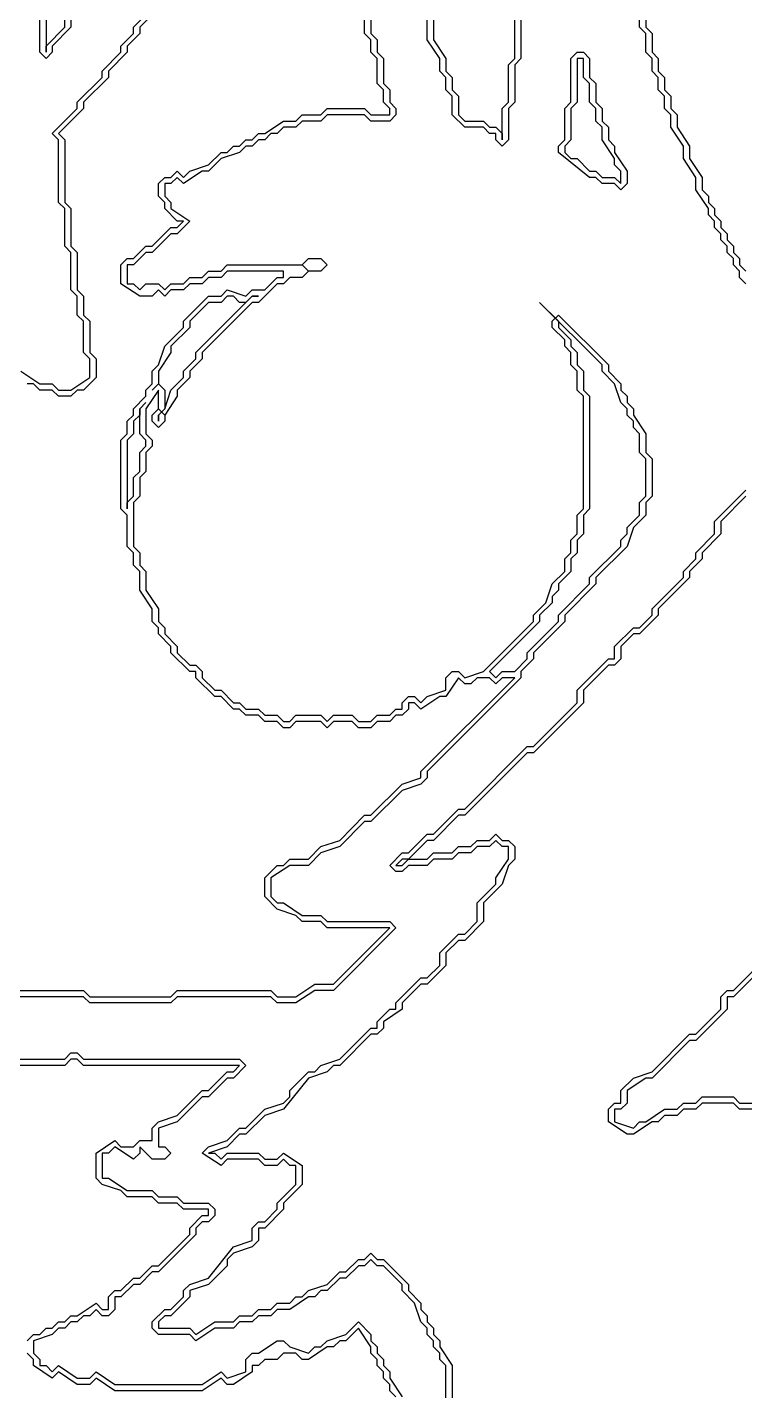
# Model space of a CAD drawing. Header units: millimetres. Extents: x 2 to 58.7, y 4.1 to 84.
# Drawn here: x 32.78 to 39.74, y 43.21 to 56.42 of the extents above; entities that cross this region are included whole.
import ezdxf

# ---------------------------------------------------------------- set-up
doc = ezdxf.new("R2010")
doc.units = ezdxf.units.MM
for name, color, linetype, true_color in [('FILL_BLUE', 6, 'Continuous', 0x196fc6), ('FILL_HAIR', 5, 'Continuous', 0x905530), ('FILL_SKIN', 3, 'Continuous', 0xfad3ab), ('FILL_WHITE', 4, 'Continuous', 0xf5f3f0), ('RAISED_METAL', 2, 'Continuous', 0xa7a7a7)]:
    doc.layers.add(name, color=color, linetype=linetype, true_color=true_color)

msp = doc.modelspace()

# ---------------------------------------------------------------- linework, layer by layer
at = {"layer": 'FILL_BLUE'}
for points in [[(32.784, 43.697), (32.845, 43.758), (32.905, 43.758), (32.966, 43.818), (33.026, 43.818), (33.087, 43.879), (33.148, 43.879), (33.208, 43.939), (33.269, 43.939), (33.451, 44.061), (33.511, 44), (33.572, 44), (33.572, 44.121), (33.632, 44.182), (33.693, 44.182), (33.814, 44.303), (33.875, 44.303), (33.996, 44.424), (34.057, 44.424), (34.36, 44.727), (34.36, 44.788), (34.481, 44.909), (34.541, 44.909), (34.541, 44.97), (34.299, 44.97), (34.238, 45.03), (34.057, 45.03), (33.996, 45.091), (33.754, 45.091), (33.693, 45.152), (33.511, 45.212), (33.451, 45.273), (33.451, 45.515), (33.632, 45.636), (33.693, 45.576), (33.814, 45.576), (33.875, 45.636), (33.996, 45.636), (33.996, 45.758), (34.057, 45.818), (34.238, 45.879), (34.481, 46.121), (34.541, 46.121), (34.723, 46.303), (34.784, 46.303), (34.844, 46.364), (33.329, 46.364), (33.269, 46.424), (33.208, 46.424), (33.148, 46.364), (32.117, 46.364)], [(36.359, 43.152), (36.299, 43.212), (36.299, 43.273), (36.238, 43.333), (36.238, 43.394), (36.178, 43.455), (36.178, 43.515), (36.117, 43.576), (36.117, 43.636), (35.996, 43.818), (35.875, 43.697), (35.814, 43.697), (35.753, 43.636), (35.693, 43.636), (35.511, 43.515), (35.45, 43.515), (35.39, 43.576), (35.269, 43.576), (35.208, 43.515), (35.087, 43.515), (35.026, 43.455), (34.966, 43.455), (34.966, 43.394), (34.784, 43.273), (34.723, 43.273), (34.663, 43.333), (34.481, 43.212), (33.632, 43.212), (33.451, 43.333), (33.39, 43.273), (33.269, 43.273), (33.087, 43.394), (33.026, 43.333), (32.845, 43.455), (32.845, 43.515), (32.784, 43.576)]]:
    msp.add_lwpolyline(points, dxfattribs=at)
at = {"layer": 'FILL_HAIR'}
for points in [[(32.966, 57.879), (32.966, 56.182), (32.966, 56.242), (33.148, 56.424), (33.148, 56.606)], [(36.723, 56.545), (36.723, 56.303), (36.844, 56.121), (36.844, 56), (36.905, 55.939), (36.905, 55.818), (36.965, 55.758), (36.965, 55.576), (37.026, 55.515), (37.208, 55.515), (37.268, 55.455), (37.329, 55.455), (37.39, 55.394), (37.39, 55.333), (37.39, 55.636), (37.45, 55.697), (37.45, 56.061), (37.511, 56.121), (37.511, 56.606)], [(38.783, 56.667), (38.783, 56.424), (38.844, 56.364), (38.844, 56.182), (38.904, 56.121), (38.904, 56), (38.965, 55.939), (38.965, 55.818), (39.026, 55.758), (39.026, 55.636), (39.086, 55.576), (39.086, 55.455), (39.207, 55.273), (39.207, 55.152), (39.329, 54.97), (39.329, 54.848), (39.389, 54.788), (39.389, 54.727), (39.45, 54.667), (39.45, 54.606), (39.51, 54.545), (39.51, 54.485), (39.571, 54.424), (39.571, 54.364), (39.632, 54.303), (39.632, 54.242), (39.692, 54.182), (39.692, 54.121), (39.753, 54.061)], [(39.753, 51.879), (39.51, 51.636), (39.51, 51.515), (39.329, 51.333), (39.329, 51.273), (39.207, 51.152), (39.207, 51.091), (38.904, 50.788), (38.904, 50.727), (38.723, 50.545), (38.662, 50.545), (38.541, 50.424), (38.541, 50.303), (38.48, 50.242), (38.42, 50.242), (38.177, 50), (38.177, 49.879), (37.693, 49.394), (37.632, 49.394), (37.026, 48.788), (36.965, 48.788), (36.723, 48.545), (36.662, 48.545), (36.481, 48.364), (36.42, 48.364), (36.359, 48.303), (36.42, 48.303), (36.481, 48.364), (36.662, 48.364), (36.723, 48.424), (36.905, 48.424), (36.965, 48.485), (37.087, 48.485), (37.147, 48.545), (37.268, 48.545), (37.329, 48.606), (37.39, 48.545), (37.45, 48.545), (37.511, 48.485), (37.511, 48.364), (37.45, 48.303), (37.39, 48.121), (37.208, 47.939), (37.208, 47.758), (37.026, 47.576), (36.965, 47.576), (36.844, 47.455), (36.844, 47.333), (36.662, 47.152), (36.602, 47.152), (36.42, 46.97), (36.42, 46.909), (36.238, 46.788), (36.238, 46.727), (36.178, 46.667), (36.117, 46.667), (35.814, 46.364), (35.753, 46.364), (35.693, 46.303), (35.511, 46.242), (35.269, 45.939), (35.087, 45.879), (34.905, 45.697), (34.844, 45.697), (34.723, 45.576), (34.541, 45.515), (34.602, 45.515), (34.663, 45.455), (34.723, 45.515), (35.026, 45.515), (35.087, 45.455), (35.208, 45.455), (35.269, 45.515), (35.45, 45.394), (35.45, 45.212), (35.269, 45.03), (35.269, 44.97), (35.087, 44.788), (35.026, 44.788), (35.026, 44.667), (34.966, 44.606), (34.784, 44.545), (34.723, 44.485), (34.723, 44.424), (34.541, 44.242), (34.36, 44.182), (34.36, 44.121), (34.178, 43.939), (34.117, 43.939), (34.057, 43.879), (34.057, 43.818), (34.36, 43.818), (34.42, 43.758), (34.602, 43.879), (34.784, 43.879), (34.844, 43.939), (34.966, 43.939), (35.026, 44), (35.147, 44), (35.208, 44.061), (35.329, 44.061), (35.39, 44.121), (35.45, 44.121), (35.511, 44.182), (35.693, 44.242), (35.814, 44.364), (35.875, 44.364), (35.996, 44.485), (36.056, 44.485), (36.117, 44.545), (36.178, 44.485), (36.238, 44.485), (36.481, 44.242), (36.481, 44.182), (36.602, 44.061), (36.602, 44), (36.662, 43.939), (36.662, 43.879), (36.723, 43.818), (36.723, 43.758), (36.784, 43.697), (36.784, 43.636), (36.905, 43.455), (36.905, 42.909)], [(40.238, 45.939), (39.692, 45.939), (39.632, 46), (39.329, 46), (39.268, 45.939), (39.147, 45.939), (39.086, 45.879), (38.965, 45.879), (38.904, 45.818), (38.844, 45.818), (38.662, 45.697), (38.601, 45.697), (38.42, 45.818), (38.42, 45.939), (38.48, 46), (38.541, 46), (38.541, 46.121), (38.662, 46.242), (38.844, 46.303), (39.207, 46.667), (39.268, 46.667), (39.51, 46.909), (39.51, 47.03), (39.571, 47.091), (39.632, 47.091), (39.995, 47.455)]]:
    msp.add_lwpolyline(points, dxfattribs=at)
at = {"layer": 'FILL_SKIN'}
for points in [[(30.845, 47.091), (33.329, 47.091), (33.39, 47.03), (34.178, 47.03), (34.238, 47.091), (35.147, 47.091), (35.208, 47.03), (35.39, 47.03), (35.572, 47.152), (35.753, 47.152), (36.299, 47.697), (35.693, 47.697), (35.632, 47.758), (35.45, 47.758), (35.39, 47.818), (35.208, 47.879), (35.087, 48), (35.087, 48.182), (35.208, 48.303), (35.269, 48.303), (35.329, 48.364), (35.511, 48.364), (35.632, 48.485), (35.814, 48.545), (36.056, 48.788), (36.117, 48.788), (36.42, 49.091), (36.602, 49.152), (36.602, 49.212), (37.511, 50.121), (37.39, 50.121), (37.329, 50.061), (37.268, 50.121), (37.147, 50.121), (37.087, 50.061), (37.026, 50.061), (36.965, 50.121), (36.844, 49.939), (36.784, 49.939), (36.602, 49.818), (36.541, 49.879), (36.481, 49.879), (36.481, 49.818), (36.42, 49.758), (36.359, 49.758), (36.299, 49.697), (36.178, 49.697), (36.117, 49.636), (35.996, 49.636), (35.935, 49.697), (35.753, 49.697), (35.693, 49.636), (35.632, 49.697), (35.39, 49.697), (35.329, 49.636), (35.269, 49.636), (35.208, 49.697), (35.087, 49.697), (35.026, 49.758), (34.905, 49.758), (34.844, 49.818), (34.784, 49.818), (34.663, 49.939), (34.602, 49.939), (34.42, 50.121), (34.42, 50.182), (34.36, 50.182), (34.178, 50.364), (34.178, 50.424), (34.057, 50.545), (34.057, 50.606), (33.996, 50.667), (33.996, 50.788), (33.875, 50.97), (33.875, 51.152), (33.814, 51.212), (33.814, 51.333), (33.754, 51.394), (33.754, 51.697), (33.693, 51.758), (33.693, 52.424), (33.754, 52.485), (33.754, 52.606), (33.814, 52.667), (33.814, 52.727), (33.935, 52.848), (33.935, 52.909), (33.996, 52.97), (33.996, 53.091), (34.057, 53.152), (34.117, 53.333), (34.299, 53.515), (34.299, 53.576), (34.541, 53.818), (34.663, 53.818), (34.723, 53.879), (34.905, 53.818), (34.966, 53.879), (35.087, 53.879), (35.208, 54), (35.269, 54), (35.269, 54.061), (34.723, 54.061), (34.663, 54), (34.541, 54), (34.481, 53.939), (34.36, 53.939), (34.299, 53.879), (34.178, 53.879), (34.117, 53.818), (34.057, 53.879), (33.996, 53.818), (33.875, 53.818), (33.693, 53.939), (33.693, 54.121), (33.754, 54.182), (33.814, 54.182), (33.935, 54.303), (33.996, 54.303), (34.178, 54.485), (34.238, 54.485), (34.299, 54.545), (34.238, 54.545), (34.117, 54.667), (34.117, 54.727), (34.057, 54.788), (34.057, 54.909), (34.117, 54.97), (34.178, 54.97), (34.238, 55.03), (34.299, 54.97), (34.36, 55.03), (34.541, 55.091), (34.663, 55.212), (34.723, 55.212), (34.784, 55.273), (34.844, 55.273), (34.905, 55.333), (34.966, 55.333), (35.026, 55.394), (35.087, 55.394), (35.269, 55.515), (35.39, 55.515), (35.45, 55.576), (35.632, 55.576), (35.693, 55.636), (36.056, 55.636), (36.117, 55.576), (36.299, 55.576), (36.299, 55.636), (36.238, 55.697), (36.238, 55.818), (36.178, 55.879), (36.178, 56.121), (36.117, 56.182), (36.117, 56.303), (36.056, 56.364), (36.056, 56.545)], [(33.996, 56.545), (33.875, 56.424), (33.875, 56.364), (33.754, 56.242), (33.754, 56.182), (33.572, 56), (33.572, 55.939), (33.329, 55.697), (33.329, 55.636), (33.087, 55.394), (33.148, 55.333), (33.148, 54.727), (33.208, 54.667), (33.208, 54.303), (33.269, 54.242), (33.269, 53.879), (33.329, 53.818), (33.329, 53.636), (33.39, 53.576), (33.39, 53.273), (33.451, 53.212), (33.451, 53.03), (33.329, 52.909), (33.269, 52.909), (33.208, 52.848), (33.087, 52.848), (33.026, 52.909), (32.905, 52.909), (32.845, 52.97), (32.784, 52.97)]]:
    msp.add_lwpolyline(points, dxfattribs=at)
msp.add_lwpolyline([(38.117, 56.121), (38.117, 55.697), (38.056, 55.636), (38.056, 55.333), (37.996, 55.273), (37.996, 55.212), (38.056, 55.152), (38.117, 55.152), (38.238, 55.03), (38.299, 55.03), (38.359, 54.97), (38.48, 54.97), (38.541, 54.909), (38.541, 55.03), (38.48, 55.091), (38.48, 55.152), (38.359, 55.333), (38.359, 55.455), (38.299, 55.515), (38.299, 55.636), (38.238, 55.697), (38.238, 55.879), (38.177, 55.939), (38.177, 56.121)], close=True, dxfattribs=at)
at = {"layer": 'FILL_WHITE'}
for points in [[(35.026, 53.818), (34.966, 53.818), (34.905, 53.758), (34.844, 53.758), (34.784, 53.818), (34.723, 53.818), (34.663, 53.758), (34.541, 53.758), (34.36, 53.576), (34.36, 53.515), (34.178, 53.333), (34.178, 53.273), (34.057, 53.091), (34.057, 52.97), (33.996, 52.909), (34.057, 52.97), (34.117, 52.909), (34.117, 52.727), (34.057, 52.667), (34.057, 52.606), (34.057, 52.667), (34.117, 52.727), (34.178, 52.909), (34.299, 53.03), (34.299, 53.091), (34.42, 53.212), (34.42, 53.273), (34.966, 53.818)], [(37.753, 53.758), (37.935, 53.576), (37.935, 53.515), (38.056, 53.394), (38.056, 53.333), (38.117, 53.273), (38.117, 53.152), (38.177, 53.091), (38.177, 52.909), (38.238, 52.848), (38.238, 51.758), (38.177, 51.697), (38.177, 51.515), (38.117, 51.455), (38.117, 51.333), (38.056, 51.273), (38.056, 51.152), (37.935, 51.03), (37.935, 50.97), (37.874, 50.909), (37.874, 50.848), (37.753, 50.727), (37.753, 50.667), (37.268, 50.182), (37.329, 50.121), (37.39, 50.182), (37.511, 50.182), (37.632, 50.303), (37.632, 50.364), (37.935, 50.667), (37.935, 50.727), (38.238, 51.03), (38.238, 51.091), (38.541, 51.394), (38.541, 51.455), (38.601, 51.515), (38.601, 51.576), (38.723, 51.697), (38.723, 51.818), (38.783, 51.879), (38.783, 52.242), (38.723, 52.303), (38.723, 52.485), (38.662, 52.545), (38.662, 52.606), (38.601, 52.667), (38.601, 52.727), (38.541, 52.788), (38.48, 52.97), (38.359, 53.091), (38.359, 53.152)], [(33.935, 52.788), (33.875, 52.727), (33.875, 52.667), (33.814, 52.606), (33.814, 52.485), (33.754, 52.424), (33.754, 51.758), (33.754, 51.818), (33.814, 51.879), (33.814, 52.061), (33.875, 52.121), (33.875, 52.303), (33.935, 52.364), (33.935, 52.424), (33.875, 52.485), (33.875, 52.727)]]:
    msp.add_lwpolyline(points, close=True, dxfattribs=at)
at = {"layer": 'RAISED_METAL'}
for points in [[(33.208, 56.606), (33.208, 56.424), (33.026, 56.242), (33.026, 56.182), (32.966, 56.121), (32.905, 56.182), (32.905, 57.879)], [(37.571, 56.606), (37.571, 56.121), (37.511, 56.061), (37.511, 55.697), (37.45, 55.636), (37.45, 55.333), (37.39, 55.273), (37.329, 55.333), (37.329, 55.394), (37.268, 55.394), (37.208, 55.455), (37.026, 55.455), (36.905, 55.576), (36.905, 55.758), (36.844, 55.818), (36.844, 55.939), (36.784, 56), (36.784, 56.121), (36.662, 56.303), (36.662, 56.545)], [(39.753, 53.939), (39.692, 54), (39.692, 54.061), (39.632, 54.121), (39.632, 54.182), (39.571, 54.242), (39.571, 54.303), (39.51, 54.364), (39.51, 54.424), (39.45, 54.485), (39.45, 54.545), (39.389, 54.606), (39.389, 54.667), (39.268, 54.848), (39.268, 54.97), (39.147, 55.152), (39.147, 55.273), (39.026, 55.455), (39.026, 55.576), (38.965, 55.636), (38.965, 55.758), (38.904, 55.818), (38.904, 55.939), (38.844, 56), (38.844, 56.121), (38.783, 56.182), (38.783, 56.364), (38.723, 56.424), (38.723, 56.667)], [(36.117, 56.545), (36.117, 56.364), (36.178, 56.303), (36.178, 56.182), (36.238, 56.121), (36.238, 55.879), (36.299, 55.818), (36.299, 55.697), (36.359, 55.636), (36.359, 55.576), (36.299, 55.515), (36.117, 55.515), (36.056, 55.576), (35.693, 55.576), (35.632, 55.515), (35.45, 55.515), (35.39, 55.455), (35.269, 55.455), (35.208, 55.394), (35.147, 55.394), (35.087, 55.333), (35.026, 55.333), (34.966, 55.273), (34.905, 55.273), (34.844, 55.212), (34.663, 55.152), (34.541, 55.03), (34.481, 55.03), (34.299, 54.909), (34.238, 54.97), (34.178, 54.909), (34.117, 54.909), (34.117, 54.788), (34.178, 54.727), (34.178, 54.667), (34.36, 54.545), (34.238, 54.424), (34.178, 54.424), (33.996, 54.242), (33.935, 54.242), (33.814, 54.121), (33.754, 54.121), (33.754, 53.939), (33.814, 53.939), (33.875, 53.879), (33.935, 53.939), (34.057, 53.939), (34.117, 53.879), (34.178, 53.939), (34.299, 53.939), (34.36, 54), (34.481, 54), (34.541, 54.061), (34.663, 54.061), (34.723, 54.121), (35.45, 54.121), (35.511, 54.061), (35.45, 54), (35.329, 54), (35.269, 53.939), (35.208, 53.939), (35.026, 53.758), (34.966, 53.758), (34.481, 53.273), (34.481, 53.212), (34.36, 53.091), (34.36, 53.03), (34.238, 52.909), (34.238, 52.848), (34.117, 52.667), (34.057, 52.727), (34.057, 52.909), (33.935, 52.727), (33.935, 52.485), (33.996, 52.424), (33.996, 52.364), (33.935, 52.303), (33.935, 52.121), (33.875, 52.061), (33.875, 51.879), (33.814, 51.818), (33.814, 51.394), (33.875, 51.333), (33.875, 51.212), (33.935, 51.152), (33.935, 50.97), (34.057, 50.788), (34.057, 50.667), (34.117, 50.606), (34.117, 50.545), (34.238, 50.424), (34.238, 50.364), (34.36, 50.242), (34.42, 50.242), (34.481, 50.182), (34.481, 50.121), (34.602, 50), (34.663, 50), (34.784, 49.879), (34.844, 49.879), (34.905, 49.818), (35.026, 49.818), (35.087, 49.758), (35.208, 49.758), (35.269, 49.697), (35.329, 49.697), (35.39, 49.758), (35.632, 49.758), (35.693, 49.697), (35.753, 49.758), (35.935, 49.758), (35.996, 49.697), (36.117, 49.697), (36.178, 49.758), (36.299, 49.758), (36.359, 49.818), (36.42, 49.818), (36.42, 49.879), (36.481, 49.939), (36.541, 49.939), (36.602, 49.879), (36.662, 49.939), (36.844, 50), (36.844, 50.121), (36.905, 50.182), (36.965, 50.182), (37.026, 50.121), (37.208, 50.182), (37.693, 50.667), (37.693, 50.727), (37.814, 50.848), (37.874, 51.03), (37.996, 51.152), (37.996, 51.273), (38.056, 51.333), (38.056, 51.455), (38.117, 51.515), (38.117, 51.697), (38.177, 51.758), (38.177, 52.848), (38.117, 52.909), (38.117, 53.091), (38.056, 53.152), (38.056, 53.273), (37.996, 53.333), (37.996, 53.394), (37.874, 53.515), (37.874, 53.576), (37.935, 53.636), (38.42, 53.152), (38.42, 53.091), (38.541, 52.97), (38.541, 52.909), (38.601, 52.848), (38.601, 52.788), (38.662, 52.727), (38.662, 52.667), (38.783, 52.485), (38.783, 52.303), (38.844, 52.242), (38.844, 51.879), (38.783, 51.818), (38.783, 51.697), (38.662, 51.576), (38.601, 51.394), (38.299, 51.091), (38.299, 51.03), (37.996, 50.727), (37.996, 50.667), (37.693, 50.364), (37.693, 50.303), (37.571, 50.182), (37.571, 50.121), (36.662, 49.212), (36.662, 49.152), (36.602, 49.091), (36.42, 49.03), (36.117, 48.727), (36.056, 48.727), (35.814, 48.485), (35.632, 48.424), (35.511, 48.303), (35.329, 48.303), (35.147, 48.182), (35.147, 48), (35.208, 47.939), (35.269, 47.939), (35.45, 47.818), (35.632, 47.818), (35.693, 47.758), (36.299, 47.758), (36.359, 47.697), (35.753, 47.091), (35.572, 47.091), (35.39, 46.97), (35.208, 46.97), (35.147, 47.03), (34.238, 47.03), (34.178, 46.97), (33.39, 46.97), (33.329, 47.03), (30.845, 47.03)], [(32.723, 53.091), (32.905, 52.97), (33.026, 52.97), (33.087, 52.909), (33.208, 52.909), (33.39, 53.03), (33.39, 53.212), (33.329, 53.273), (33.329, 53.576), (33.269, 53.636), (33.269, 53.818), (33.208, 53.879), (33.208, 54.242), (33.148, 54.303), (33.148, 54.667), (33.087, 54.727), (33.087, 55.333), (33.026, 55.394), (33.269, 55.636), (33.269, 55.697), (33.511, 55.939), (33.511, 56), (33.693, 56.182), (33.693, 56.242), (33.814, 56.364), (33.814, 56.424), (33.935, 56.545)], [(36.844, 42.909), (36.844, 43.455), (36.784, 43.515), (36.784, 43.576), (36.723, 43.636), (36.723, 43.697), (36.662, 43.758), (36.662, 43.818), (36.602, 43.879), (36.541, 44.061), (36.42, 44.182), (36.42, 44.242), (36.238, 44.424), (36.178, 44.424), (36.117, 44.485), (36.056, 44.424), (35.996, 44.424), (35.875, 44.303), (35.814, 44.303), (35.693, 44.182), (35.632, 44.182), (35.572, 44.121), (35.511, 44.121), (35.329, 44), (35.208, 44), (35.147, 43.939), (35.026, 43.939), (34.966, 43.879), (34.844, 43.879), (34.784, 43.818), (34.602, 43.818), (34.42, 43.697), (34.36, 43.758), (34.057, 43.758), (33.996, 43.818), (33.996, 43.879), (34.117, 44), (34.178, 44), (34.299, 44.121), (34.299, 44.182), (34.36, 44.242), (34.541, 44.303), (34.784, 44.606), (34.966, 44.667), (34.966, 44.788), (35.026, 44.848), (35.087, 44.848), (35.208, 44.97), (35.208, 45.03), (35.39, 45.212), (35.39, 45.394), (35.329, 45.394), (35.269, 45.455), (35.208, 45.394), (35.087, 45.394), (35.026, 45.455), (34.723, 45.455), (34.663, 45.394), (34.481, 45.515), (34.541, 45.576), (34.723, 45.636), (34.844, 45.758), (34.905, 45.758), (35.087, 45.939), (35.269, 46), (35.329, 46.061), (35.329, 46.121), (35.511, 46.303), (35.572, 46.303), (35.632, 46.364), (35.814, 46.424), (36.117, 46.727), (36.178, 46.727), (36.178, 46.788), (36.299, 46.909), (36.359, 46.909), (36.359, 46.97), (36.602, 47.212), (36.662, 47.212), (36.784, 47.333), (36.784, 47.455), (36.965, 47.636), (37.026, 47.636), (37.147, 47.758), (37.147, 47.939), (37.329, 48.121), (37.329, 48.182), (37.45, 48.364), (37.45, 48.485), (37.39, 48.485), (37.329, 48.545), (37.268, 48.485), (37.147, 48.485), (37.087, 48.424), (36.965, 48.424), (36.905, 48.364), (36.723, 48.364), (36.662, 48.303), (36.481, 48.303), (36.42, 48.242), (36.359, 48.242), (36.299, 48.303), (36.42, 48.424), (36.481, 48.424), (36.662, 48.606), (36.723, 48.606), (36.965, 48.848), (37.026, 48.848), (37.632, 49.455), (37.693, 49.455), (38.117, 49.879), (38.117, 50), (38.42, 50.303), (38.48, 50.303), (38.48, 50.424), (38.662, 50.606), (38.723, 50.606), (38.844, 50.727), (38.844, 50.788), (39.147, 51.091), (39.147, 51.152), (39.268, 51.273), (39.268, 51.333), (39.45, 51.515), (39.45, 51.636), (39.753, 51.939)], [(40.056, 47.455), (39.632, 47.03), (39.571, 47.03), (39.571, 46.909), (39.268, 46.606), (39.207, 46.606), (38.844, 46.242), (38.783, 46.242), (38.601, 46.121), (38.601, 46), (38.541, 45.939), (38.48, 45.939), (38.48, 45.818), (38.662, 45.758), (38.723, 45.818), (38.783, 45.818), (38.965, 45.939), (39.086, 45.939), (39.147, 46), (39.268, 46), (39.329, 46.061), (39.632, 46.061), (39.692, 46), (40.238, 46)], [(32.117, 46.424), (33.148, 46.424), (33.208, 46.485), (33.269, 46.485), (33.329, 46.424), (34.844, 46.424), (34.905, 46.364), (34.784, 46.242), (34.723, 46.242), (34.541, 46.061), (34.481, 46.061), (34.238, 45.818), (34.057, 45.758), (34.057, 45.576), (34.117, 45.576), (34.178, 45.515), (34.117, 45.455), (33.996, 45.455), (33.875, 45.576), (33.875, 45.515), (33.814, 45.455), (33.632, 45.576), (33.572, 45.515), (33.511, 45.515), (33.511, 45.273), (33.572, 45.273), (33.754, 45.152), (33.996, 45.152), (34.057, 45.091), (34.238, 45.091), (34.299, 45.03), (34.541, 45.03), (34.602, 44.97), (34.602, 44.909), (34.541, 44.848), (34.481, 44.848), (34.42, 44.788), (34.42, 44.727), (34.057, 44.364), (33.996, 44.364), (33.875, 44.242), (33.814, 44.242), (33.693, 44.121), (33.632, 44.121), (33.632, 44), (33.572, 43.939), (33.511, 43.939), (33.451, 44), (33.39, 43.939), (33.329, 43.939), (33.269, 43.879), (33.208, 43.879), (33.148, 43.818), (33.087, 43.818), (33.026, 43.758), (32.845, 43.697), (32.845, 43.576), (32.905, 43.515), (32.905, 43.455), (32.966, 43.455), (33.026, 43.394), (33.087, 43.455), (33.269, 43.333), (33.39, 43.333), (33.451, 43.394), (33.632, 43.273), (34.481, 43.273), (34.663, 43.394), (34.723, 43.333), (34.905, 43.394), (34.905, 43.515), (34.966, 43.576), (35.026, 43.576), (35.208, 43.697), (35.269, 43.697), (35.329, 43.636), (35.511, 43.576), (35.572, 43.636), (35.632, 43.636), (35.693, 43.697), (35.875, 43.758), (35.996, 43.879), (36.117, 43.758), (36.117, 43.697), (36.178, 43.636), (36.178, 43.576), (36.238, 43.515), (36.238, 43.455), (36.299, 43.394), (36.299, 43.333), (36.42, 43.152)]]:
    msp.add_lwpolyline(points, dxfattribs=at)
for points in [[(38.117, 56.182), (38.177, 56.182), (38.238, 56.121), (38.238, 55.939), (38.299, 55.879), (38.299, 55.697), (38.359, 55.636), (38.359, 55.515), (38.42, 55.455), (38.42, 55.333), (38.48, 55.273), (38.48, 55.212), (38.601, 55.03), (38.601, 54.909), (38.541, 54.848), (38.48, 54.909), (38.359, 54.909), (38.299, 54.97), (38.238, 54.97), (37.935, 55.212), (37.935, 55.273), (37.996, 55.333), (37.996, 55.636), (38.056, 55.697), (38.056, 56.121)], [(35.45, 54.121), (35.511, 54.182), (35.632, 54.182), (35.693, 54.121), (35.632, 54.061), (35.511, 54.061)], [(33.996, 52.667), (34.057, 52.727), (34.117, 52.667), (34.117, 52.606), (34.057, 52.545), (33.996, 52.606)]]:
    msp.add_lwpolyline(points, close=True, dxfattribs=at)

doc.saveas('drawing.dxf')
